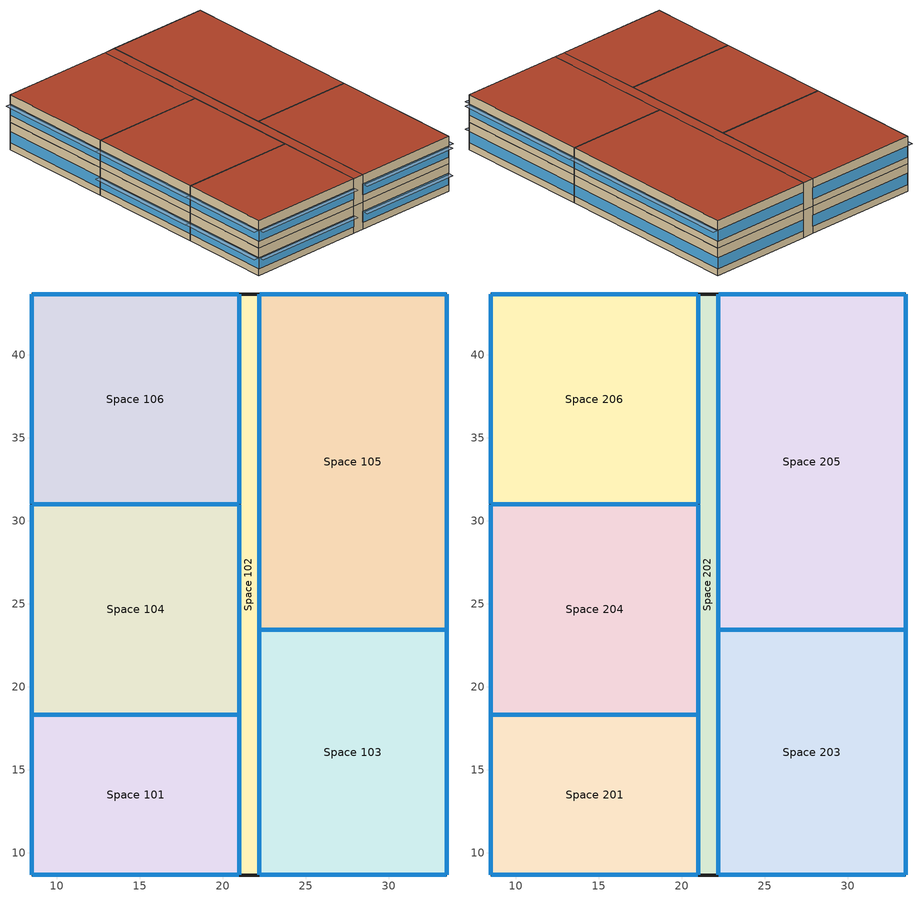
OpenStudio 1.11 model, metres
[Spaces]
Space 101
 floor ground: 20.98,18.32 20.98,8.66 8.48,8.66 8.48,18.32 z0
 wall outside: 8.48,18.32 8.48,8.66 20.98,8.66 20.98,18.32 8.48,18.32 z0:3
 window: 8.48,18.3 8.48,8.68 / 20.98,8.68 20.98,18.3 z0.76:1.97; 20.96,18.32 8.51,18.32 / 8.51,8.66 20.96,8.66 z0.76:1.96
 roof outside: 20.98,8.66 20.98,18.32 8.48,18.32 8.48,8.66 z3
Space 102
 floor ground: 22.18,43.66 22.18,8.66 20.98,8.66 20.98,43.66 z0
 wall outside: 20.98,30.99 20.98,18.32 20.98,8.66 22.18,8.66 22.18,23.42 22.18,43.66 20.98,43.66 20.98,30.99 z0:3
 roof outside: 22.18,8.66 22.18,43.66 20.98,43.66 20.98,8.66 z3
Space 103
 floor ground: 33.48,23.42 33.48,8.66 22.18,8.66 22.18,23.42 z0
 wall outside: 22.18,23.42 22.18,8.66 33.48,8.66 33.48,23.42 22.18,23.42 z0:3
 window: 33.48,8.68 33.48,23.39 / 22.18,23.39 22.18,8.68 z0.76:1.96; 33.46,23.42 22.21,23.42 / 22.21,8.66 33.46,8.66 z0.76:1.97
 roof outside: 33.48,8.66 33.48,23.42 22.18,23.42 22.18,8.66 z3
Space 104
 floor ground: 20.98,30.99 20.98,18.32 8.48,18.32 8.48,30.99 z0
 wall outside: 8.48,30.99 8.48,18.32 20.98,18.32 20.98,30.99 8.48,30.99 z0:3
 window: 20.96,30.99 8.51,30.99 / 8.51,18.32 20.96,18.32 / 8.48,30.96 8.48,18.35 / 20.98,18.35 20.98,30.96 z0.76:1.96
 roof outside: 20.98,18.32 20.98,30.99 8.48,30.99 8.48,18.32 z3
Space 105
 floor ground: 33.48,43.66 33.48,23.42 22.18,23.42 22.18,43.66 z0
 wall outside: 33.48,23.42 33.48,43.66 22.18,43.66 22.18,23.42 33.48,23.42 z0:3
 window: 22.18,43.63 22.18,23.44 / 33.48,23.44 33.48,43.63 z0.76:1.96; 33.46,43.66 22.21,43.66 / 22.21,23.42 33.46,23.42 z0.76:1.97
 roof outside: 33.48,23.42 33.48,43.66 22.18,43.66 22.18,23.42 z3
Space 106
 floor ground: 20.98,43.66 20.98,30.99 8.48,30.99 8.48,43.66 z0
 wall outside: 20.98,30.99 20.98,43.66 8.48,43.66 8.48,30.99 20.98,30.99 z0:3
 window: 20.96,43.66 8.51,43.66 / 8.51,30.99 20.96,30.99 / 20.98,31.01 20.98,43.63 / 8.48,43.63 8.48,31.01 z0.76:1.96
 roof outside: 20.98,30.99 20.98,43.66 8.48,43.66 8.48,30.99 z3
Space 201
 floor ground: 20.98,18.32 20.98,8.66 8.48,8.66 8.48,18.32 z3
 wall outside: 8.48,18.32 8.48,8.66 20.98,8.66 20.98,18.32 8.48,18.32 z3:6
 window: 8.48,18.3 8.48,8.68 / 20.98,8.68 20.98,18.3 z3.76:4.97; 20.96,18.32 8.51,18.32 / 8.51,8.66 20.96,8.66 z3.76:4.96
 roof outside: 20.98,8.66 20.98,18.32 8.48,18.32 8.48,8.66 z6
Space 202
 floor ground: 22.18,43.66 22.18,8.66 20.98,8.66 20.98,43.66 z3
 wall outside: 20.98,30.99 20.98,18.32 20.98,8.66 22.18,8.66 22.18,23.42 22.18,43.66 20.98,43.66 20.98,30.99 z3:6
 roof outside: 22.18,8.66 22.18,43.66 20.98,43.66 20.98,8.66 z6
Space 203
 floor ground: 33.48,23.42 33.48,8.66 22.18,8.66 22.18,23.42 z3
 wall outside: 22.18,23.42 22.18,8.66 33.48,8.66 33.48,23.42 22.18,23.42 z3:6
 window: 22.18,23.39 22.18,8.68 / 33.48,8.68 33.48,23.39 z3.76:4.96; 33.46,23.42 22.21,23.42 / 22.21,8.66 33.46,8.66 z3.76:4.97
 roof outside: 33.48,8.66 33.48,23.42 22.18,23.42 22.18,8.66 z6
Space 204
 floor ground: 20.98,30.99 20.98,18.32 8.48,18.32 8.48,30.99 z3
 wall outside: 8.48,30.99 8.48,18.32 20.98,18.32 20.98,30.99 8.48,30.99 z3:6
 window: 20.98,18.35 20.98,30.96 / 8.51,18.32 20.96,18.32 / 8.48,30.96 8.48,18.35 / 20.96,30.99 8.51,30.99 z3.76:4.96
 roof outside: 20.98,18.32 20.98,30.99 8.48,30.99 8.48,18.32 z6
Space 205
 floor ground: 33.48,43.66 33.48,23.42 22.18,23.42 22.18,43.66 z3
 wall outside: 33.48,23.42 33.48,43.66 22.18,43.66 22.18,23.42 33.48,23.42 z3:6
 window: 22.18,43.63 22.18,23.44 / 33.48,23.44 33.48,43.63 z3.76:4.96; 22.21,23.42 33.46,23.42 / 33.46,43.66 22.21,43.66 z3.76:4.97
 roof outside: 33.48,23.42 33.48,43.66 22.18,43.66 22.18,23.42 z6
Space 206
 floor ground: 20.98,43.66 20.98,30.99 8.48,30.99 8.48,43.66 z3
 wall outside: 20.98,30.99 20.98,43.66 8.48,43.66 8.48,30.99 20.98,30.99 z3:6
 window: 8.51,30.99 20.96,30.99 / 20.96,43.66 8.51,43.66 / 8.48,43.63 8.48,31.01 / 20.98,31.01 20.98,43.63 z3.76:4.96
 roof outside: 20.98,30.99 20.98,43.66 8.48,43.66 8.48,30.99 z6
shading: 8.48,18.35 8.48,30.96 7.88,30.96 7.88,18.35 z4.96; 8.48,8.68 8.48,18.3 7.88,18.3 7.88,8.68 z1.97; 33.46,8.05 33.46,8.66 22.21,8.66 22.21,8.05 z1.97; 8.48,18.35 8.48,30.96 7.88,30.96 7.88,18.35 z1.96; 20.96,8.05 20.96,8.66 8.51,8.66 8.51,8.05 z1.96; 34.08,8.68 34.08,23.39 33.48,23.39 33.48,8.68 z4.96; 8.48,8.68 8.48,18.3 7.88,18.3 7.88,8.68 z4.97; 20.96,8.05 20.96,8.66 8.51,8.66 8.51,8.05 z4.96; 34.08,23.44 34.08,43.63 33.48,43.63 33.48,23.44 z4.96; 8.48,31.01 8.48,43.63 7.88,43.63 7.88,31.01 z4.96; 33.46,8.05 33.46,8.66 22.21,8.66 22.21,8.05 z4.97
[Building]
Building 1: Space Type=189.1-2009 - Office - OpenOffice - CZ4-8; Default Construction Set=189.1-2009 - CZ5 - Office
[Site]
PORTO: Latitude {deg}=41.23; Longitude {deg}=-8.68; Time Zone {hr}=0; Elevation {m}=73
[ClimateZones]
Climate Zone Institution Name 1=ASHRAE; Climate Zone Document Name 1=ANSI/ASHRAE Standard 169; Climate Zone Document Year 1=2006; Climate Zone Institution Name 2=CEC; Climate Zone Document Name 2=California Climate Zone Descriptions; Climate Zone Document Year 2=1995
[DefaultConstructionSet] Interior Partition Construction=Interior Partition
Name | Default Exterior Surface Constructions | Default Interior Surface Constructions | Default Ground Contact Surface Constructions | Default Exterior SubSurface Constructions | Default Interior SubSurface Constructions
189.1-2009 - CZ1 - Office | Default Surface Constructions 1 | Default Surface Constructions 2 | Default Surface Constructions 3 | Default Sub Surface Constructions 1 | Default Sub Surface Constructions 2
189.1-2009 - CZ5 - Office | Default Surface Constructions 13 | Default Surface Constructions 14 | Default Surface Constructions 15 | Default Sub Surface Constructions 9 | Default Sub Surface Constructions 10
[DefaultSurfaceConstructions]
Name | Floor Construction | Wall Construction | Roof Ceiling Construction
Default Surface Constructions 1 | ExtSlabCarpet 4in ClimateZone 1-8 | ExtWallMichele2 | ASHRAE 189.1-2009 ExtRoof IEAD ClimateZone 1
Default Surface Constructions 2; Default Surface Constructions 14 | Interior Floor | Interior Wall | Interior Ceiling
Default Surface Constructions 3; Default Surface Constructions 15 | ExtSlabCarpet 4in ClimateZone 1-8 | ExtSlabCarpet 4in ClimateZone 1-8 | ExtSlabCarpet 4in ClimateZone 1-8
Default Surface Constructions 13 | ExtSlabCarpet 4in ClimateZone 1-8 | ASHRAE 189.1-2009 ExtWall Mass ClimateZone 5 | ASHRAE 189.1-2009 ExtRoof IEAD ClimateZone 2-5
[Construction]
ExtSlabCarpet 4in ClimateZone 1-8: MAT-CC05 4 HW CONCRETE, CP02 CARPET PAD
ASHRAE 189.1-2009 ExtRoof IEAD ClimateZone 1: Roof Membrane, Roof Insulation [18], Metal Decking
Interior Floor: F16 Acoustic tile, F05 Ceiling air space resistance, M11 100mm lightweight concrete
Interior Wall: G01a 19mm gypsum board, F04 Wall air space resistance, G01a 19mm gypsum board
Interior Ceiling: M11 100mm lightweight concrete, F05 Ceiling air space resistance, F16 Acoustic tile
ASHRAE 189.1-2009 ExtWindow ClimateZone 1: Theoretical Glass [167]
Exterior Door: F08 Metal surface, I01 25mm insulation board
Interior Window: Clear 3mm
Interior Door; Interior Partition: G05 25mm wood
ASHRAE 189.1-2009 ExtRoof IEAD ClimateZone 2-5: Roof Membrane, Roof Insulation [21], Metal Decking
ASHRAE 189.1-2009 ExtWindow ClimateZone 4-5: Theoretical Glass [207]
ASHRAE 189.1-2009 ExtWall Mass ClimateZone 5: 1IN Stucco, 8IN Concrete HW, Wall Insulation [40], 1/2IN Gypsum
ExtWallMichele2: 1IN Stucco, I01 25mm insulation board, Wall Insulation [40], 1/2IN Gypsum
[Material] Thermal Absorptance=0.9
Name | Roughness | Thickness {m} | Conductivity {W/m-K} | Density {kg/m3} | Specific Heat {J/kg-K} | Solar Absorptance | Visible Absorptance
MAT-CC05 4 HW CONCRETE | Rough | 0.1016 | 1.311 | 2240 | 836.8 | 0.85 | 0.85
1IN Stucco | Smooth | 0.0253 | 0.6918 | 1858 | 837 | 0.92 | 0.92
8IN Concrete HW | MediumRough | 0.2033 | 1.7296 | 2243 | 837 | 0.65 | 0.65
1/2IN Gypsum | Smooth | 0.0127 | 0.16 | 784.9 | 830 | 0.4 | 0.4
Roof Membrane | VeryRough | 0.0095 | 0.16 | 1121.29 | 1460 | 0.7 | 0.7
Roof Insulation [18] | MediumRough | 0.1693 | 0.049 | 265 | 836.8 | 0.7 | 0.7
Metal Decking | MediumSmooth | 0.0015 | 45.006 | 7680 | 418.4 | 0.6 | 0.6
F16 Acoustic tile | MediumSmooth | 0.0191 | 0.06 | 368 | 590 | 0.3 | 0.3
M11 100mm lightweight concrete | MediumRough | 0.1016 | 0.53 | 1280 | 840 | 0.5 | 0.5
G01a 19mm gypsum board | MediumSmooth | 0.019 | 0.16 | 800 | 1090 | 0.4 | 0.4
F08 Metal surface | Smooth | 0.0008 | 45.28 | 7824 | 500 | 0.7 | 0.7
I01 25mm insulation board | MediumRough | 0.0254 | 0.03 | 43 | 1210 | 0.6 | 0.6
G05 25mm wood | MediumSmooth | 0.0254 | 0.15 | 608 | 1630 | 0.5 | 0.5
Roof Insulation [21] | MediumRough | 0.2105 | 0.049 | 265 | 836.8 | 0.7 | 0.7
Wall Insulation [40] | MediumRough | 0.0794 | 0.0432 | 91 | 837 | 0.5 | 0.5
[Material:NoMass]
CP02 CARPET PAD: Roughness=Smooth; Thermal Resistance {m2-K/W}=0.1; Thermal Absorptance=0.9; Solar Absorptance=0.8; Visible Absorptance=0.8
[Material:AirGap]
Name | Thermal Resistance {m2-K/W}
F05 Ceiling air space resistance | 0.18
F04 Wall air space resistance | 0.15
[DefaultSubSurfaceConstructions]
Name | Fixed Window Construction | Operable Window Construction | Door Construction | Tubular Daylight Dome Construction | Tubular Daylight Diffuser Construction
Default Sub Surface Constructions 1 | ASHRAE 189.1-2009 ExtWindow ClimateZone 1 | ASHRAE 189.1-2009 ExtWindow ClimateZone 1 | Exterior Door | Interior Window | Interior Window
Default Sub Surface Constructions 2; Default Sub Surface Constructions 10 | Interior Window | Interior Window | Interior Door
Default Sub Surface Constructions 9 | ASHRAE 189.1-2009 ExtWindow ClimateZone 4-5 | ASHRAE 189.1-2009 ExtWindow ClimateZone 4-5 | Exterior Door | Interior Window | Interior Window
[WindowMaterial:Glazing] Optical Data Type=SpectralAverage; Thickness {m}=0.003; Back Side Solar Reflectance at Normal Incidence=0; Back Side Visible Reflectance at Normal Incidence=0; Infrared Transmittance at Normal Incidence=0; Dirt Correction Factor for Solar and Visible Transmittance=1; Solar Diffusing=No
Name | Solar Transmittance at Normal Incidence | Front Side Solar Reflectance at Normal Incidence | Visible Transmittance at Normal Incidence | Front Side Visible Reflectance at Normal Incidence | Front Side Infrared Hemispherical Emissivity | Back Side Infrared Hemispherical Emissivity | Conductivity {W/m-K}
Theoretical Glass [167] | 0.2374 | 0.7126 | 0.2512 | 0.6988 | 0.985 | 0.985 | 2.1073
Clear 3mm | 0.837 | 0.075 | 0.898 | 0.081 | 0.84 | 0.84 | 0.9
Theoretical Glass [207] | 0.3311 | 0.6189 | 0.44 | 0.51 | 0.9 | 0.9 | 0.0133
[SpaceType] Standards Building Type=Office
Name | Default Schedule Set | Design Specification Outdoor Air Object | Standards Space Type
189.1-2009 - Office - BreakRoom - CZ1-3 | 189.1-2009 - Office - BreakRoom - CZ1-3 Schedule Set | 189.1-2009 - Office - BreakRoom - CZ1-3 Ventilation | BreakRoom
189.1-2009 - Office - ClosedOffice - CZ1-3 | 189.1-2009 - Office - ClosedOffice - CZ1-3 Schedule Set | 189.1-2009 - Office - ClosedOffice - CZ1-3 Ventilation | ClosedOffice
189.1-2009 - Office - Conference - CZ1-3 | 189.1-2009 - Office - Conference - CZ1-3 Schedule Set | 189.1-2009 - Office - Conference - CZ1-3 Ventilation | Conference
189.1-2009 - Office - Corridor - CZ1-3 | 189.1-2009 - Office - Corridor - CZ1-3 Schedule Set | 189.1-2009 - Office - Corridor - CZ1-3 Ventilation | Corridor
189.1-2009 - Office - PrintRoom - CZ1-3 | 189.1-2009 - Office - PrintRoom - CZ1-3 Schedule Set | 189.1-2009 - Office - PrintRoom - CZ1-3 Ventilation | PrintRoom
189.1-2009 - Office - Vending - CZ1-3 | 189.1-2009 - Office - Vending - CZ1-3 Schedule Set | 189.1-2009 - Office - Vending - CZ1-3 Ventilation | Vending
189.1-2009 - Office - OpenOffice - CZ4-8 | 189.1-2009 - Office - OpenOffice - CZ4-8 Schedule Set | 189.1-2009 - Office - OpenOffice - CZ4-8 Ventilation | OpenOffice
[DefaultScheduleSet] People Activity Level Schedule=Office Activity; Lighting Schedule=Office Bldg Light; Electric Equipment Schedule=Office Bldg Equip; Infiltration Schedule=Office Infil Quarter On
Name | Number of People Schedule
189.1-2009 - Office - BreakRoom - CZ1-3 Schedule Set; 189.1-2009 - Office - Conference - CZ1-3 Schedule Set; 189.1-2009 - Office - PrintRoom - CZ1-3 Schedule Set; 189.1-2009 - Office - Vending - CZ1-3 Schedule Set | Office Misc Occ
189.1-2009 - Office - ClosedOffice - CZ1-3 Schedule Set; 189.1-2009 - Office - Corridor - CZ1-3 Schedule Set; 189.1-2009 - Office - OpenOffice - CZ4-8 Schedule Set | Office Work Occ
[Lights:Definition] Design Level Calculation Method=Watts/Area
Name | Watts per Space Floor Area {W/m2}
189.1-2009 - Office - BreakRoom - CZ1-3 Lights Definition | 11.625
189.1-2009 - Office - ClosedOffice - CZ1-3 Lights Definition; 189.1-2009 - Office - PrintRoom - CZ1-3 Lights Definition; 189.1-2009 - Office - OpenOffice - CZ4-8 Lights Definition | 10.6563
189.1-2009 - Office - Conference - CZ1-3 Lights Definition | 12.5938
189.1-2009 - Office - Corridor - CZ1-3 Lights Definition; 189.1-2009 - Office - Vending - CZ1-3 Lights Definition | 4.84376
[Lights]
Name | Lights Definition | Space or SpaceType
189.1-2009 - Office - BreakRoom - CZ1-3 Lights | 189.1-2009 - Office - BreakRoom - CZ1-3 Lights Definition | 189.1-2009 - Office - BreakRoom - CZ1-3
189.1-2009 - Office - ClosedOffice - CZ1-3 Lights | 189.1-2009 - Office - ClosedOffice - CZ1-3 Lights Definition | 189.1-2009 - Office - ClosedOffice - CZ1-3
189.1-2009 - Office - Conference - CZ1-3 Lights | 189.1-2009 - Office - Conference - CZ1-3 Lights Definition | 189.1-2009 - Office - Conference - CZ1-3
189.1-2009 - Office - Corridor - CZ1-3 Lights | 189.1-2009 - Office - Corridor - CZ1-3 Lights Definition | 189.1-2009 - Office - Corridor - CZ1-3
189.1-2009 - Office - PrintRoom - CZ1-3 Lights | 189.1-2009 - Office - PrintRoom - CZ1-3 Lights Definition | 189.1-2009 - Office - PrintRoom - CZ1-3
189.1-2009 - Office - Vending - CZ1-3 Lights | 189.1-2009 - Office - Vending - CZ1-3 Lights Definition | 189.1-2009 - Office - Vending - CZ1-3
189.1-2009 - Office - OpenOffice - CZ4-8 Lights | 189.1-2009 - Office - OpenOffice - CZ4-8 Lights Definition | 189.1-2009 - Office - OpenOffice - CZ4-8
[DesignSpecification:OutdoorAir] Outdoor Air Method=Sum
Name | Outdoor Air Flow per Person {m3/s-person} | Outdoor Air Flow per Floor Area {m3/s-m2}
189.1-2009 - Office - BreakRoom - CZ1-3 Ventilation | 0.00707921
189.1-2009 - Office - ClosedOffice - CZ1-3 Ventilation; 189.1-2009 - Office - Conference - CZ1-3 Ventilation; 189.1-2009 - Office - OpenOffice - CZ4-8 Ventilation | 0.00943895
189.1-2009 - Office - Corridor - CZ1-3 Ventilation; 189.1-2009 - Office - PrintRoom - CZ1-3 Ventilation; 189.1-2009 - Office - Vending - CZ1-3 Ventilation |  | 0.000254
[People:Definition] Number of People Calculation Method=People/Area; Fraction Radiant=0.3
Name | People per Space Floor Area {person/m2}
189.1-2009 - Office - BreakRoom - CZ1-3 People Definition; 189.1-2009 - Office - Conference - CZ1-3 People Definition | 0.538196
189.1-2009 - Office - ClosedOffice - CZ1-3 People Definition | 0.0511286
189.1-2009 - Office - Corridor - CZ1-3 People Definition; 189.1-2009 - Office - Vending - CZ1-3 People Definition | 0.0107639
189.1-2009 - Office - PrintRoom - CZ1-3 People Definition | 0.107639
189.1-2009 - Office - OpenOffice - CZ4-8 People Definition | 0.0565105
[People]
Name | People Definition | Space or SpaceType
189.1-2009 - Office - BreakRoom - CZ1-3 People | 189.1-2009 - Office - BreakRoom - CZ1-3 People Definition | 189.1-2009 - Office - BreakRoom - CZ1-3
189.1-2009 - Office - ClosedOffice - CZ1-3 People | 189.1-2009 - Office - ClosedOffice - CZ1-3 People Definition | 189.1-2009 - Office - ClosedOffice - CZ1-3
189.1-2009 - Office - Conference - CZ1-3 People | 189.1-2009 - Office - Conference - CZ1-3 People Definition | 189.1-2009 - Office - Conference - CZ1-3
189.1-2009 - Office - Corridor - CZ1-3 People | 189.1-2009 - Office - Corridor - CZ1-3 People Definition | 189.1-2009 - Office - Corridor - CZ1-3
189.1-2009 - Office - PrintRoom - CZ1-3 People | 189.1-2009 - Office - PrintRoom - CZ1-3 People Definition | 189.1-2009 - Office - PrintRoom - CZ1-3
189.1-2009 - Office - Vending - CZ1-3 People | 189.1-2009 - Office - Vending - CZ1-3 People Definition | 189.1-2009 - Office - Vending - CZ1-3
189.1-2009 - Office - OpenOffice - CZ4-8 People | 189.1-2009 - Office - OpenOffice - CZ4-8 People Definition | 189.1-2009 - Office - OpenOffice - CZ4-8
[SpaceInfiltration:DesignFlowRate] Design Flow Rate Calculation Method=Flow/ExteriorArea
Name | Space or SpaceType | Flow per Exterior Surface Area {m3/s-m2}
189.1-2009 - Office - BreakRoom - CZ1-3 Infiltration | 189.1-2009 - Office - BreakRoom - CZ1-3 | 0.00030226
189.1-2009 - Office - ClosedOffice - CZ1-3 Infiltration | 189.1-2009 - Office - ClosedOffice - CZ1-3 | 0.00030226
189.1-2009 - Office - Conference - CZ1-3 Infiltration | 189.1-2009 - Office - Conference - CZ1-3 | 0.00030226
189.1-2009 - Office - Corridor - CZ1-3 Infiltration | 189.1-2009 - Office - Corridor - CZ1-3 | 0.00030226
189.1-2009 - Office - PrintRoom - CZ1-3 Infiltration | 189.1-2009 - Office - PrintRoom - CZ1-3 | 0.00030226
189.1-2009 - Office - Vending - CZ1-3 Infiltration | 189.1-2009 - Office - Vending - CZ1-3 | 0.00030226
189.1-2009 - Office - OpenOffice - CZ4-8 Infiltration | 189.1-2009 - Office - OpenOffice - CZ4-8 | 0.000226568
[ElectricEquipment:Definition] Design Level Calculation Method=Watts/Area
Name | Watts per Space Floor Area {W/m2}
189.1-2009 - Office - BreakRoom - CZ1-3 Electric Equipment Definition | 48.007
189.1-2009 - Office - ClosedOffice - CZ1-3 Electric Equipment Definition | 6.8889
189.1-2009 - Office - Conference - CZ1-3 Electric Equipment Definition | 3.98265
189.1-2009 - Office - Corridor - CZ1-3 Electric Equipment Definition | 1.72223
189.1-2009 - Office - PrintRoom - CZ1-3 Electric Equipment Definition | 30.0313
189.1-2009 - Office - Vending - CZ1-3 Electric Equipment Definition | 41.4411
189.1-2009 - Office - OpenOffice - CZ4-8 Electric Equipment Definition | 7.64238
[ElectricEquipment]
Name | Electric Equipment Definition | Space or SpaceType
189.1-2009 - Office - BreakRoom - CZ1-3 Electric Equipment | 189.1-2009 - Office - BreakRoom - CZ1-3 Electric Equipment Definition | 189.1-2009 - Office - BreakRoom - CZ1-3
189.1-2009 - Office - ClosedOffice - CZ1-3 Electric Equipment | 189.1-2009 - Office - ClosedOffice - CZ1-3 Electric Equipment Definition | 189.1-2009 - Office - ClosedOffice - CZ1-3
189.1-2009 - Office - Conference - CZ1-3 Electric Equipment | 189.1-2009 - Office - Conference - CZ1-3 Electric Equipment Definition | 189.1-2009 - Office - Conference - CZ1-3
189.1-2009 - Office - Corridor - CZ1-3 Electric Equipment | 189.1-2009 - Office - Corridor - CZ1-3 Electric Equipment Definition | 189.1-2009 - Office - Corridor - CZ1-3
189.1-2009 - Office - PrintRoom - CZ1-3 Electric Equipment | 189.1-2009 - Office - PrintRoom - CZ1-3 Electric Equipment Definition | 189.1-2009 - Office - PrintRoom - CZ1-3
189.1-2009 - Office - Vending - CZ1-3 Electric Equipment | 189.1-2009 - Office - Vending - CZ1-3 Electric Equipment Definition | 189.1-2009 - Office - Vending - CZ1-3
189.1-2009 - Office - OpenOffice - CZ4-8 Electric Equipment | 189.1-2009 - Office - OpenOffice - CZ4-8 Electric Equipment Definition | 189.1-2009 - Office - OpenOffice - CZ4-8
[ThermostatSetpoint:DualSetpoint] Heating Setpoint Temperature Schedule=Medium Office HtgSetp; Cooling Setpoint Temperature Schedule=Medium Office ClgSetp
Thermal Zone 1 Thermostat 1; Thermal Zone 2 Thermostat 1; Thermal Zone 3 Thermostat 1; Thermal Zone 4 Thermostat 1; Thermal Zone 5 Thermostat 1; Thermal Zone 6 Thermostat 1
[BuildingStory] Nominal Floor to Floor Height {m}=3
Name | Nominal Z Coordinate {m}
Building Story 1 | 0
Building Story 2 | 3
[Space] Default Construction Set=189.1-2009 - CZ1 - Office; Building Story=Building Story 1
Name | Space Type | Thermal Zone
Space 101; Space 201 | 189.1-2009 - Office - BreakRoom - CZ1-3 | Thermal Zone 1
Space 102; Space 202 | 189.1-2009 - Office - Corridor - CZ1-3 | Thermal Zone 6
Space 103; Space 203 | 189.1-2009 - Office - Conference - CZ1-3 | Thermal Zone 5
Space 104; Space 204 | 189.1-2009 - Office - ClosedOffice - CZ1-3 | Thermal Zone 2
Space 105; Space 205 | 189.1-2009 - Office - Vending - CZ1-3 | Thermal Zone 4
Space 106; Space 206 | 189.1-2009 - Office - PrintRoom - CZ1-3 | Thermal Zone 3
[ThermalZone] Use Ideal Air Loads=Yes
Name | Thermostat
Thermal Zone 1 | Thermal Zone 1 Thermostat 1
Thermal Zone 2 | Thermal Zone 2 Thermostat 1
Thermal Zone 3 | Thermal Zone 3 Thermostat 1
Thermal Zone 4 | Thermal Zone 4 Thermostat 1
Thermal Zone 5 | Thermal Zone 5 Thermostat 1
Thermal Zone 6 | Thermal Zone 6 Thermostat 1
[Sizing:Zone] Zone Cooling Design Supply Air Temperature Input Method=SupplyAirTemperature; Zone Cooling Design Supply Air Temperature {C}=14; Zone Cooling Design Supply Air Temperature Difference {deltaC}=11.11; Zone Heating Design Supply Air Temperature Input Method=SupplyAirTemperature; Zone Heating Design Supply Air Temperature {C}=40; Zone Heating Design Supply Air Temperature Difference {deltaC}=11.11; Zone Cooling Design Supply Air Humidity Ratio {kg-H2O/kg-air}=0.0085; Zone Heating Design Supply Air Humidity Ratio {kg-H2O/kg-air}=0.008; Cooling Design Air Flow Method=DesignDay; Heating Design Air Flow Method=DesignDay; Account for Dedicated Outdoor Air System=No; Dedicated Outdoor Air System Control Strategy=NeutralSupplyAir; Dedicated Outdoor Air Low Setpoint Temperature for Design {C}=autosize; Dedicated Outdoor Air High Setpoint Temperature for Design {C}=autosize
Thermal Zone 1; Thermal Zone 2; Thermal Zone 3; Thermal Zone 4; Thermal Zone 5; Thermal Zone 6
[Schedule:Ruleset]
Name | Default Day Schedule | Summer Design Day Schedule | Winter Design Day Schedule
Office Bldg Light | Office Bldg Light Default Schedule | Office Bldg Light Summer Design Day | Office Bldg Light Winter Design Day
Office Misc Occ | Office Bldg Occ Default Schedule 1 | Office Bldg Occ Summer Design Day 1 | Office Bldg Occ Winter Design Day 1
Office Activity | Office Activity Default Schedule | Office Activity Summer Design Day | Office Activity Winter Design Day
Office Infil Quarter On | Office Infil Quarter On Default Schedule | Office Infil Quarter On Summer Design Day | Office Infil Quarter On Winter Design Day
Office Bldg Equip | Office Bldg Equip Default Schedule | Office Bldg Equip Summer Design Day | Office Bldg Equip Winter Design Day
Medium Office HtgSetp | Medium Office HtgSetp Default Schedule | Medium Office HtgSetp Summer Design Day | Medium Office HtgSetp Winter Design Day
Medium Office ClgSetp | Medium Office ClgSetp Default Schedule | Medium Office ClgSetp Summer Design Day | Medium Office ClgSetp Winter Design Day
Office Work Occ | Office Bldg Occ Default Schedule | Office Bldg Occ Summer Design Day | Office Bldg Occ Winter Design Day
[Schedule:Day]
Office Bldg Light Default Schedule: 5, 0, 0.05, 7, 0, 0.1, 8, 0, 0.3, 17, 0, 0.9, 18, 0, 0.7, 20, 0, 0.5, 22, 0, 0.3, 23, 0, 0.1, 24, 0, 0.05
Office Bldg Light Summer Design Day; Office Infil Quarter On Rule 1 Day Schedule; Office Bldg Equip Summer Design Day: 24, 0, 1
Office Bldg Light Winter Design Day; Office Bldg Occ Winter Design Day 1; Office Bldg Occ Rule 1 Day Schedule 1; Office Bldg Equip Winter Design Day; Office Bldg Occ Winter Design Day; Office Bldg Occ Rule 1 Day Schedule: 24, 0, 0
Office Bldg Light Rule 1 Day Schedule: 24, 0, 0.05
Office Bldg Light Rule 2 Day Schedule: 6, 0, 0.05, 8, 0, 0.1, 14, 0, 0.5, 17, 0, 0.15, 24, 0, 0.05
Office Bldg Occ Default Schedule 1: 6, 0, 0, 7, 0, 0.1, 8, 0, 0.2, 20, 0, 0.4, 22, 0, 0.1, 24, 0, 0.05
Office Bldg Occ Summer Design Day 1; Office Bldg Occ Summer Design Day: 6, 0, 0, 22, 0, 1, 24, 0, 0.05
Office Bldg Occ Rule 2 Day Schedule 1: 6, 0, 0, 8, 0, 0.1, 14, 0, 0.25, 17, 0, 0.1, 24, 0, 0
Office Activity Default Schedule; Office Activity Summer Design Day; Office Activity Winter Design Day: 24, 0, 132
Office Infil Quarter On Default Schedule; Office Infil Quarter On Summer Design Day: 6, 0, 1, 22, 0, 0.25, 24, 0, 1
Office Infil Quarter On Winter Design Day; Office Infil Quarter On Rule 2 Day Schedule: 6, 0, 1, 18, 0, 0.25, 24, 0, 1
Office Bldg Equip Default Schedule: 8, 0, 0.4, 12, 0, 0.9, 13, 0, 0.8, 17, 0, 0.9, 18, 0, 0.8, 20, 0, 0.6, 22, 0, 0.5, 24, 0, 0.4
Office Bldg Equip Rule 1 Day Schedule: 24, 0, 0.3
Office Bldg Equip Rule 2 Day Schedule: 6, 0, 0.3, 8, 0, 0.4, 14, 0, 0.5, 17, 0, 0.35, 24, 0, 0.3
Medium Office HtgSetp Default Schedule: 6, 0, 15.6, 22, 0, 21, 24, 0, 15.6
Medium Office HtgSetp Summer Design Day; Medium Office HtgSetp Rule 1 Day Schedule: 24, 0, 15.6
Medium Office HtgSetp Winter Design Day: 24, 0, 21
Medium Office HtgSetp Rule 2 Day Schedule: 6, 0, 15.6, 18, 0, 21, 24, 0, 15.6
Medium Office ClgSetp Default Schedule; Medium Office ClgSetp Summer Design Day: 6, 0, 26.7, 22, 0, 24, 24, 0, 26.7
Medium Office ClgSetp Winter Design Day; Medium Office ClgSetp Rule 1 Day Schedule: 24, 0, 26.7
Medium Office ClgSetp Rule 2 Day Schedule: 6, 0, 26.7, 18, 0, 24, 24, 0, 26.7
Office Bldg Occ Default Schedule: 6, 0, 0, 7, 0, 0.1, 8, 0, 0.2, 12, 0, 0.85, 13, 0, 0.5, 17, 0, 0.85, 18, 0, 0.7, 20, 0, 0.4, 22, 0, 0.1, 24, 0, 0.05
Office Bldg Occ Rule 2 Day Schedule: 6, 0, 0, 8, 0, 0.1, 14, 0, 0.4, 17, 0, 0.1, 24, 0, 0
[Schedule:Rule] Apply Monday=No; Apply Tuesday=No; Apply Wednesday=No; Apply Thursday=No; Apply Friday=No; Date Specification Type=DateRange; Start Month=1; Start Day=1; End Month=12; End Day=31
Name | Schedule Ruleset | Rule Order | Day Schedule | Apply Sunday | Apply Saturday
Office Bldg Light Rule 1 | Office Bldg Light | 0 | Office Bldg Light Rule 1 Day Schedule | Yes | No
Office Bldg Light Rule 2 | Office Bldg Light | 1 | Office Bldg Light Rule 2 Day Schedule | No | Yes
Office Misc Occ Rule 1 | Office Misc Occ | 0 | Office Bldg Occ Rule 1 Day Schedule 1 | Yes | No
Office Misc Occ Rule 2 | Office Misc Occ | 1 | Office Bldg Occ Rule 2 Day Schedule 1 | No | Yes
Office Infil Quarter On Rule 1 | Office Infil Quarter On | 0 | Office Infil Quarter On Rule 1 Day Schedule | Yes | No
Office Infil Quarter On Rule 2 | Office Infil Quarter On | 1 | Office Infil Quarter On Rule 2 Day Schedule | No | Yes
Office Bldg Equip Rule 1 | Office Bldg Equip | 0 | Office Bldg Equip Rule 1 Day Schedule | Yes | No
Office Bldg Equip Rule 2 | Office Bldg Equip | 1 | Office Bldg Equip Rule 2 Day Schedule | No | Yes
Medium Office HtgSetp Rule 1 | Medium Office HtgSetp | 0 | Medium Office HtgSetp Rule 1 Day Schedule | Yes | No
Medium Office HtgSetp Rule 2 | Medium Office HtgSetp | 1 | Medium Office HtgSetp Rule 2 Day Schedule | No | Yes
Medium Office ClgSetp Rule 1 | Medium Office ClgSetp | 0 | Medium Office ClgSetp Rule 1 Day Schedule | Yes | No
Medium Office ClgSetp Rule 2 | Medium Office ClgSetp | 1 | Medium Office ClgSetp Rule 2 Day Schedule | No | Yes
Office Work Occ Rule 1 | Office Work Occ | 0 | Office Bldg Occ Rule 1 Day Schedule | Yes | No
Office Work Occ Rule 2 | Office Work Occ | 1 | Office Bldg Occ Rule 2 Day Schedule | No | Yes
